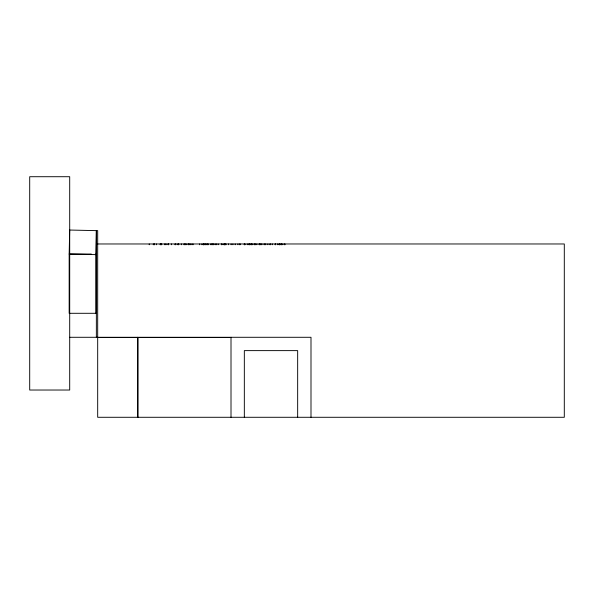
<?xml version="1.0" encoding="UTF-8"?>
<svg xmlns="http://www.w3.org/2000/svg" width="594" height="594" viewBox="0 0 594 594"><rect width="100%" height="100%" fill="white"/><g stroke="black" fill="none" stroke-linecap="round" stroke-linejoin="round"><path stroke-width="0.89" d="M96.354 337.288L96.354 230.635L69.698 230.041L69.164 254.039L95.82 254.633L96.354 230.635L97.683 230.635L97.683 417.285L564.3 417.285L564.3 243.971L97.683 243.971M91.313 254.039L69.164 254.039L69.164 313.298L96.354 313.298M95.82 254.633L96.354 254.633M69.691 337.288L310.996 337.288L310.996 417.285M97.683 337.555L231.007 337.555M297.661 417.285L297.661 350.623L244.334 350.623L244.334 417.285M284.972 243.971L284.972 244.765M284.326 243.971L284.326 244.765M282.811 243.971L282.811 244.765M281.645 243.971L281.645 244.765M281.437 243.971L281.437 244.765M280.361 243.971L280.361 244.765M279.462 243.971L279.462 244.765M279.217 243.971L279.217 244.765M279.069 243.971L279.069 244.765M277.383 243.971L277.383 244.765M275.401 243.971L275.401 244.765M275.148 243.971L275.148 244.765M272.275 243.971L272.275 244.765M270.634 243.971L270.634 244.765M269.891 243.971L269.891 244.765M267.887 243.971L267.887 244.765M265.8 243.971L265.8 244.765M264.902 243.971L264.902 244.765M264.107 243.971L264.107 244.765M261.88 243.971L261.88 244.765M260.981 243.971L260.981 244.765M260.165 243.971L260.165 244.765M259.37 243.971L259.37 244.765M259.199 243.971L259.147 244.765M256.868 243.971L256.868 244.765M255.353 243.971L255.353 244.765M254.863 243.971L254.863 244.765M254.217 243.971L254.217 244.765M252.702 243.971L252.702 244.765M251.537 243.971L251.537 244.765M251.329 243.971L251.329 244.765M250.245 243.971L250.245 244.765M249.354 243.971L249.354 244.765M249.109 243.971L249.109 244.765M248.96 243.971L248.96 244.765M247.267 243.971L247.267 244.765M244.98 243.971L245.04 244.765M244.594 243.971L244.594 244.765M244.216 243.971L244.216 244.765M240.021 243.971L240.021 244.765M239.85 243.971L239.85 244.765M237.934 243.971L237.934 244.765M235.187 243.971L235.187 244.765M232.93 243.971L232.93 244.765M231.096 243.971L231.096 244.765M231.007 337.288L231.007 417.285M228.438 243.971L228.438 244.765M226.01 243.971L226.01 244.765M225.141 243.971L225.141 244.765M224.97 243.971L224.97 244.765M224.599 243.971L224.599 244.765M224.517 243.971L224.517 244.765M223.827 243.971L223.827 244.765M221.889 243.971L221.889 244.765M221.792 243.971L221.792 244.765M218.139 243.971L218.139 244.765M216.431 243.971L216.431 244.765M215.266 243.971L215.266 244.765M213.847 243.971L213.847 244.765M213.053 243.971L213.053 244.765M212.607 243.971L212.607 244.765M211.642 243.971L211.642 244.765M210.796 243.971L210.796 244.765M208.294 243.971L208.294 244.765M207.596 243.971L207.596 244.765M207.009 243.971L207.009 244.765M205.992 243.971L205.992 244.765M205.494 243.971L205.494 244.765M204.306 243.971L204.306 244.765M203.831 243.971L203.831 244.765M203.66 243.971L203.66 244.765M203.237 243.971L203.237 244.765M201.945 243.971L201.945 244.765M199.688 243.971L199.688 244.765M193.043 243.971L193.043 244.765M191.951 243.971L191.951 244.765M190.288 243.971L190.288 244.765M189.501 243.971L189.501 244.765M188.335 243.971L188.335 244.765M188.179 243.971L188.179 244.765M186.152 243.971L186.152 244.765M185.477 243.971L185.477 244.765M184.534 243.971L184.534 244.765M183.992 243.971L183.992 244.765M181.311 243.971L181.311 244.765M178.757 243.971L178.757 244.765M178.579 243.971L178.579 244.765M177.19 243.971L177.168 244.765M175.408 243.971L175.408 244.765M175.059 243.971L175.03 244.765M171.414 243.971L171.414 244.765M168.533 243.971L168.533 244.765M168.354 243.971L168.354 244.765M166.966 243.971L166.944 244.765M165.184 243.971L165.184 244.765M164.835 243.971L164.813 244.765M161.731 243.971L161.731 244.765M161.189 243.971L161.189 244.765M160.67 243.971L160.67 244.765M160.15 243.971L160.15 244.765M156.378 243.971L156.378 244.765M154.462 243.971L154.462 244.765M154.069 243.971L154.069 244.765M153.297 243.971L153.297 244.765M149.235 243.971L149.235 244.765M137.949 337.555L137.949 417.285M137.682 337.288L137.682 417.285M95.82 254.039L95.82 313.298M69.698 253.118L69.698 176.715L29.7 176.715L29.7 390.028L69.698 390.028L69.698 254.054"/></g></svg>
